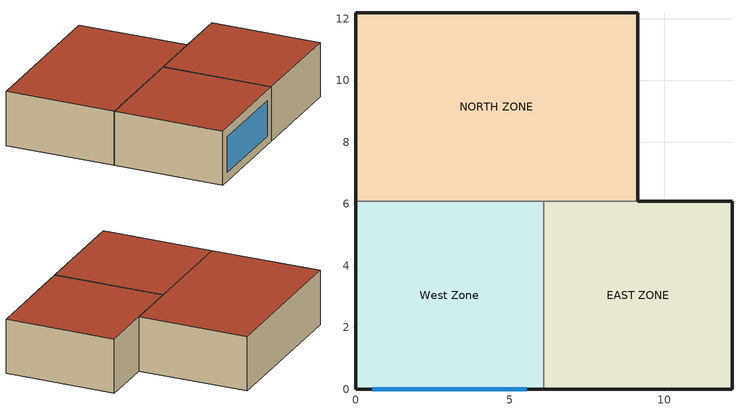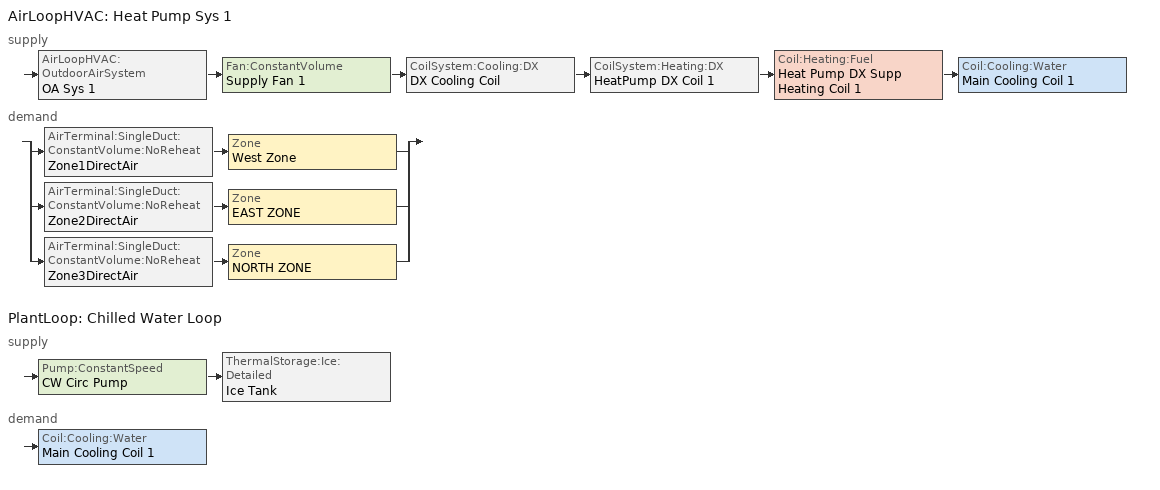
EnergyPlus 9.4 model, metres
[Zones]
West Zone
 floor adiabatic (FLOOR SLAB 8 IN): 0,0 0,6.1 6.1,6.1 6.1,0 z0
 wall outside (EXTWALL80): 0,6.1 0,0 6.1,0 z0:3.05
 wall to NORTH ZONE (PARTITION06): 6.1,6.1 0,6.1 z0:3.05
 wall to EAST ZONE (PARTITION06): 6.1,0 6.1,6.1 z0:3.05
 window (WIN-CON-LIGHT): 0.55,0 5.55,0 z0.5:2.5
 roof outside (ROOF34): 0,6.1 0,0 6.1,0 6.1,6.1 z3.05
EAST ZONE
 floor adiabatic (FLOOR SLAB 8 IN): 6.1,0 6.1,6.1 12.19,6.1 12.19,0 z0
 wall outside (EXTWALL80): 6.1,0 12.19,0 12.19,6.1 9.14,6.1 z0:3.05
 wall to NORTH ZONE (PARTITION06): 9.14,6.1 6.1,6.1 z0:3.05
 roof outside (ROOF34): 6.1,6.1 6.1,0 12.19,0 12.19,6.1 z3.05
NORTH ZONE
 floor adiabatic (FLOOR SLAB 8 IN): 0,6.1 0,12.19 9.14,12.19 9.14,6.1 z0
 wall outside (EXTWALL80): 9.14,6.1 9.14,12.19 0,12.19 0,6.1 z0:3.05
 roof outside (ROOF34): 0,12.19 0,6.1 9.14,6.1 9.14,12.19 z3.05
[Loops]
AirLoopHVAC 'Heat Pump Sys 1'
 supply: AirLoopHVAC:OutdoorAirSystem 'OA Sys 1' > Fan:ConstantVolume 'Supply Fan 1' > CoilSystem:Cooling:DX 'DX Cooling Coil' > CoilSystem:Heating:DX 'HeatPump DX Coil 1' > Coil:Heating:Fuel 'Heat Pump DX Supp Heating Coil 1' > Coil:Cooling:Water 'Main Cooling Coil 1'
 demand: split
  | AirTerminal:SingleDuct:ConstantVolume:NoReheat 'Zone1DirectAir' > Zone 'West Zone'
  | AirTerminal:SingleDuct:ConstantVolume:NoReheat 'Zone2DirectAir' > Zone 'EAST ZONE'
  | AirTerminal:SingleDuct:ConstantVolume:NoReheat 'Zone3DirectAir' > Zone 'NORTH ZONE'
PlantLoop 'Chilled Water Loop'
 supply: Pump:ConstantSpeed 'CW Circ Pump' > ThermalStorage:Ice:Detailed 'Ice Tank'
 demand: Coil:Cooling:Water 'Main Cooling Coil 1'
[Building]
NONE: North Axis {deg}=0; Terrain=Suburbs; Loads Convergence Tolerance Value {W}=0.04; Temperature Convergence Tolerance Value {deltaC}=0.4; Solar Distribution=FullInteriorAndExterior; Maximum Number of Warmup Days=25; Minimum Number of Warmup Days=6
[Site:Location]
CHICAGO_IL_USA TMY2-94846: Latitude {deg}=41.78; Longitude {deg}=-87.75; Time Zone {hr}=-6; Elevation {m}=190
[SizingPeriod:DesignDay] Day of Month=21; Humidity Condition Type=Wetbulb; Barometric Pressure {Pa}=99063; Rain Indicator=No; Snow Indicator=No; Daylight Saving Time Indicator=No; Solar Model Indicator=ASHRAEClearSky
Name | Month | Day Type | Maximum Dry-Bulb Temperature {C} | Daily Dry-Bulb Temperature Range {deltaC} | Wetbulb or DewPoint at Maximum Dry-Bulb {C} | Wind Speed {m/s} | Wind Direction {deg} | Sky Clearness
CHICAGO_IL_USA Annual Heating 99% Design Conditions DB | 1 | WinterDesignDay | -17.3 | 0 | -17.3 | 4.9 | 270 | 0
CHICAGO_IL_USA Annual Cooling 1% Design Conditions DB/MCWB | 7 | SummerDesignDay | 31.5 | 10.7 | 23 | 5.3 | 230 | 1
[Site:GroundTemperature:BuildingSurface]
20.03, 20.03, 20.13, 20.3, 20.43, 20.52, 20.62, 20.77, 20.78, 20.55, 20.44, 20.2
[Material] Thermal Absorptance=0.9
Name | Roughness | Thickness {m} | Conductivity {W/m-K} | Density {kg/m3} | Specific Heat {J/kg-K} | Solar Absorptance | Visible Absorptance
A1 - 1 IN STUCCO | Smooth | 0.0253898 | 0.691831 | 1858.142 | 836.8 | 0.92 | 0.92
C4 - 4 IN COMMON BRICK | Rough | 0.101498 | 0.726422 | 1922.216 | 836.8 | 0.76 | 0.76
E1 - 3 / 4 IN PLASTER OR GYP BOARD | Smooth | 0.01905 | 0.726422 | 1601.846 | 836.8 | 0.92 | 0.92
C6 - 8 IN CLAY TILE | Smooth | 0.203302 | 0.570761 | 1121.292 | 836.8 | 0.82 | 0.82
C10 - 8 IN HW CONCRETE | MediumRough | 0.203302 | 1.729577 | 2242.585 | 836.8 | 0.65 | 0.65
E2 - 1 / 2 IN SLAG OR STONE | Rough | 0.0127102 | 1.435549 | 881.0155 | 1673.6 | 0.55 | 0.55
E3 - 3 / 8 IN FELT AND MEMBRANE | Rough | 0.00954024 | 0.190253 | 1121.292 | 1673.6 | 0.75 | 0.75
B5 - 1 IN DENSE INSULATION | VeryRough | 0.0253898 | 0.0432394 | 91.30524 | 836.8 | 0.5 | 0.5
C12 - 2 IN HW CONCRETE | MediumRough | 0.0509016 | 1.729577 | 2242.585 | 836.8 | 0.65 | 0.65
[WindowMaterial:Glazing]
WIN-LAY-GLASS-LIGHT: Optical Data Type=SpectralAverage; Thickness {m}=0.003; Solar Transmittance at Normal Incidence=0.9; Front Side Solar Reflectance at Normal Incidence=0.031; Back Side Solar Reflectance at Normal Incidence=0.031; Visible Transmittance at Normal Incidence=0.9; Front Side Visible Reflectance at Normal Incidence=0.05; Back Side Visible Reflectance at Normal Incidence=0.05; Infrared Transmittance at Normal Incidence=0; Front Side Infrared Hemispherical Emissivity=0.84; Back Side Infrared Hemispherical Emissivity=0.84; Conductivity {W/m-K}=0.9
[Construction]
EXTWALL80: A1 - 1 IN STUCCO, C4 - 4 IN COMMON BRICK, E1 - 3 / 4 IN PLASTER OR GYP BOARD
PARTITION06: E1 - 3 / 4 IN PLASTER OR GYP BOARD, C6 - 8 IN CLAY TILE, E1 - 3 / 4 IN PLASTER OR GYP BOARD
FLOOR SLAB 8 IN: C10 - 8 IN HW CONCRETE
ROOF34: E2 - 1 / 2 IN SLAG OR STONE, E3 - 3 / 8 IN FELT AND MEMBRANE, B5 - 1 IN DENSE INSULATION, C12 - 2 IN HW CONCRETE
WIN-CON-LIGHT: WIN-LAY-GLASS-LIGHT
[AirLoopHVAC]
Heat Pump Sys 1: Design Supply Air Flow Rate {m3/s}=autosize
[CoilSystem:Heating:DX]
HeatPump DX Coil 1: Availability Schedule=FanAndCoilAvailSched; Heating Coil=ASIHP1
[CoilSystem:Cooling:DX]
DX Cooling Coil: Availability Schedule=FanAndCoilAvailSched; Cooling Coil=ASIHP1; Dehumidification Control Type=None; Run on Sensible Load=yes; Run on Latent Load=No
[CoilSystem:IntegratedHeatPump:AirSource]
ASIHP1: Heat Pump ACDXCoil 1, Heat Pump DX Heating Coil 1, GridCoolingCoil, 23, 28, 20, 16, 0, 1, 3, 1, 600, 1, 1, 1, 1, 1, 0.15, 1, 0.15, 1, 1, 1, VSChillerCoil, SEPARATE, 1, 1, Coil:Cooling:Water, Main Cooling Coil 1, 1, 1, ThermalStorage:Ice:Detailed, Ice Tank, 0.9
[PlantLoop]
Chilled Water Loop: Fluid Type=UserDefinedFluidType; User Defined Fluid Type=EthyleneGlycol40Percent; Plant Equipment Operation Scheme=CW Loop Operation; Maximum Loop Temperature {C}=98; Minimum Loop Temperature {C}=-5; Maximum Loop Flow Rate {m3/s}=autosize; Minimum Loop Flow Rate {m3/s}=0; Plant Loop Volume {m3}=autocalculate; Load Distribution Scheme=Optimal
[Sizing:Plant]
Chilled Water Loop: Loop Type=cooling; Design Loop Exit Temperature {C}=7.22; Loop Design Temperature Difference {deltaC}=6.67
[PlantEquipmentOperationSchemes]
CW Loop Operation: Control Scheme 1=Chiller and Partial Ice Storage; Control Scheme 1 Schedule=PlantOnSched
[PlantEquipmentOperation:ComponentSetpoint]
Chiller and Partial Ice Storage: Equipment 1=Ice Tank; Component 1 Flow Rate {m3/s}=0.0013506; Operation 1 Type=DUAL
[SetpointManager:Scheduled]
Ice Tank Setpoint Manager: Control Variable=Temperature; Schedule=Ice Tank Setpoint Temp Schedule; Setpoint Node or NodeList=CW Supply Outlet Node
[Pump:ConstantSpeed]
CW Circ Pump: Design Flow Rate {m3/s}=autosize; Design Pump Head {Pa}=179352; Design Power Consumption {W}=autosize; Motor Efficiency=0.9; Fraction of Motor Inefficiencies to Fluid Stream=0; Pump Control Type, CONTINUOUS=Intermittent
[ThermalStorage:Ice:Detailed]
Ice Tank: Availability Schedule Name ON=ON; Capacity {GJ} 0.5=1; Discharging Curve Variable Specifications=FractionDischargedLMTD; Discharging Curve=DischargeCurve; Charging Curve Variable Specifications=FractionChargedLMTD; Charging Curve=ChargeCurve; Timestep of the Curve Data {hr}=1; Parasitic Electric Load During Discharging 0.0001,=0; Parasitic Electric Load During Charging 0.0002,=0; Tank Loss Coefficient 0.0003,=0; Freezing Temperature of Storage Medium {C}=0
[Coil:Cooling:Water]
Main Cooling Coil 1: Availability Schedule=CoolingCoilAvailSched; Design Water Flow Rate {m3/s}=1; Design Air Flow Rate {m3/s}=1; Design Inlet Water Temperature {C}=7; Design Inlet Air Temperature {C}=26; Design Outlet Air Temperature {C}=16; Design Inlet Air Humidity Ratio {kgWater/kgDryAir}=0.0113; Design Outlet Air Humidity Ratio {kgWater/kgDryAir}=0.009; Type of Analysis=SimpleAnalysis; Heat Exchanger Configuration=CrossFlow
[Controller:WaterCoil]
Central Cooling Coil Contoller 1: Control Variable=Temperature; Action=Reverse; Actuator Variable=FLOW; Controller Convergence Tolerance {deltaC}=0.002; Maximum Actuated Flow {m3/s}=0.2; Minimum Actuated Flow {m3/s}=0
[Coil:Chiller:AirSource:VariableSpeed]
VSChillerCoil: 1, 1, 9555, -1.1, 35, 0.00063, No, No, 0.1, 100, 5, HPWHPLFFPLR, GRIDALL, 10, 1000, 0, 9555, 2.36, 1.58, 0.00063, 15, ChillerCAPFTemp, ConstantCubic, ChillerEIRFTemp, ConstantCubic
[Coil:Heating:DX:VariableSpeed]
Heat Pump DX Heating Coil 1: 3, 2, AUTOSIZE, AUTOSIZE, HPACCOOLPLFFPLR, -25, 5, 200, 10, Resistive, OnDemand, 0.166667, AUTOSIZE, GRIDALL, 1000, 1000, 3, 9807.94, 4.09237, 0.54, HPHeatingCAPFTempL, HPACFFF, HPHeatingEIRFTempL, HPACFFF, 12525.4, 4.0122, 0.71, HPHeatingCAPFTempM, HPACFFF, HPHeatingEIRFTempM, HPACFFF, 16803.3, 3.82426, 0.72, HPHeatingCAPFTempH, HPACFFF, HPHeatingEIRFTempH, HPACFFF
[Coil:Cooling:DX:VariableSpeed]
Heat Pump ACDXCoil 1; GridCoolingCoil: 3, 2, AUTOSIZE, AUTOSIZE, 0, 0, HPACCOOLPLFFPLR, AirCooled, 200, 10, GRIDALL, 10, 1000, 0, Sensible, 9826.61, 0.77, 3.95973, 0.54, 1.08, HPACCoolCapFTL, HPACCoolCapFFF, HPACCOOLEIRFTL, HPACCOOLEIRFFF, 12673.6, 0.77, 3.77, 0.71, 1.42, HPACCoolCapFTH, HPACCoolCapFFF, HPACCOOLEIRFTH, HPACCOOLEIRFFF, 12675, 0.77, 3.77, 0.72, 1.43, HPACCoolCapFTH, HPACCoolCapFFF, HPACCOOLEIRFTH, HPACCOOLEIRFFF
[Zone] Type=1; Multiplier=1; Ceiling Height {m}=autocalculate; Volume {m3}=autocalculate
West Zone; EAST ZONE; NORTH ZONE
[People] Number of People Schedule=Office Occupancy; Number of People Calculation Method=people; Fraction Radiant=0.3; Activity Level Schedule=Activity Sch; Carbon Dioxide Generation Rate {m3/s-W}=3.82E-8; Mean Radiant Temperature Calculation Type=zoneaveraged; Work Efficiency Schedule=Work Eff Sch; Clothing Insulation Calculation Method=ClothingInsulationSchedule; Clothing Insulation Schedule=Clothing Sch; Air Velocity Schedule=Air Velo Sch; Thermal Comfort Model 1 Type=FANGER
Name | Zone or ZoneList | Number of People
WestPeople | West Zone | 3
EastPeople | EAST ZONE | 3
NorthPeople | NORTH ZONE | 4
[Lights] Schedule=Office Lighting; Design Level Calculation Method=LightingLevel; Return Air Fraction=0; Fraction Radiant=0.2; Fraction Visible=0.2; Fraction Replaceable=0
Name | Zone or ZoneList | Lighting Level {W}
EAST ZONE Lights 1 | EAST ZONE | 1464.375
NORTH ZONE Lights 1 | NORTH ZONE | 878.6252
[ElectricEquipment] Schedule=Intermittent; Design Level Calculation Method=EquipmentLevel; Fraction Latent=0; Fraction Radiant=0.3; Fraction Lost=0
Name | Zone or ZoneList | Design Level {W}
West Zone ElecEq 1 | West Zone | 2928.751
EAST ZONE ElecEq 1 | EAST ZONE | 1464.375
NORTH ZONE ElecEq 1 | NORTH ZONE | 2928.751
[Sizing:Zone] Zone Cooling Design Supply Air Temperature Input Method=SupplyAirTemperature; Zone Cooling Design Supply Air Temperature {C}=14; Zone Heating Design Supply Air Temperature Input Method=SupplyAirTemperature; Zone Heating Design Supply Air Temperature {C}=48; Zone Cooling Design Supply Air Humidity Ratio {kgWater/kgDryAir}=0.009; Zone Heating Design Supply Air Humidity Ratio {kgWater/kgDryAir}=0.009; Zone Heating Sizing Factor=0; Zone Cooling Sizing Factor=0; Cooling Design Air Flow Method=DesignDay; Cooling Design Air Flow Rate {m3/s}=0; Heating Design Air Flow Method=DesignDay; Heating Design Air Flow Rate {m3/s}=0; Account for Dedicated Outdoor Air System=No; Dedicated Outdoor Air System Control Strategy=NeutralSupplyAir; Dedicated Outdoor Air Low Setpoint Temperature for Design {C}=autosize; Dedicated Outdoor Air High Setpoint Temperature for Design {C}=autosize
Name | Design Specification Outdoor Air Object
West Zone | SZ DSOA West Zone
EAST ZONE | SZ DSOA EAST ZONE
NORTH ZONE | SZ DSOA NORTH ZONE
[DesignSpecification:OutdoorAir] Outdoor Air Method=flow/person; Outdoor Air Flow per Person {m3/s-person}=0.00944; Outdoor Air Flow per Zone Floor Area {m3/s-m2}=0; Outdoor Air Flow per Zone {m3/s}=0
SZ DSOA West Zone; SZ DSOA EAST ZONE; SZ DSOA NORTH ZONE
[Sizing:System]
Heat Pump Sys 1: Type of Load to Size On=sensible; Design Outdoor Air Flow Rate {m3/s}=autosize; Central Heating Maximum System Air Flow Ratio=0.3; Preheat Design Temperature {C}=7; Preheat Design Humidity Ratio {kgWater/kgDryAir}=0.008; Precool Design Temperature {C}=11; Precool Design Humidity Ratio {kgWater/kgDryAir}=0.008; Central Cooling Design Supply Air Temperature {C}=13; Central Heating Design Supply Air Temperature {C}=50; Type of Zone Sum to Use=noncoincident; 100% Outdoor Air in Cooling=no; 100% Outdoor Air in Heating=no; Central Cooling Design Supply Air Humidity Ratio {kgWater/kgDryAir}=0.008; Central Heating Design Supply Air Humidity Ratio {kgWater/kgDryAir}=0.008; Cooling Supply Air Flow Rate Method=DesignDay; Cooling Supply Air Flow Rate {m3/s}=0; Heating Supply Air Flow Rate Method=DesignDay; Heating Supply Air Flow Rate {m3/s}=0; Zone Maximum Outdoor Air Fraction=1; Cooling Design Capacity Method=CoolingDesignCapacity; Cooling Design Capacity {W}=autosize; Heating Design Capacity Method=HeatingDesignCapacity; Heating Design Capacity {W}=autosize; Central Cooling Capacity Control Method=VAV
[SetpointManager:SingleZone:Reheat]
Sys 1 setpoint manager: Control Variable=Temperature; Minimum Supply Air Temperature {C}=10; Maximum Supply Air Temperature {C}=50; Control Zone=East Zone; Setpoint Node or NodeList=Sys 1 Setpoint nodes
[AvailabilityManager:Scheduled]
Name | Schedule
Heat Pump 1 Avail | FanAndCoilAvailSched
Outdoor Air 1 Avail | OutdoorAirAvailSched
[Controller:OutdoorAir]
OA Controller 1: Minimum Outdoor Air Flow Rate {m3/s}=autosize; Maximum Outdoor Air Flow Rate {m3/s}=autosize; Economizer Control Type=NoEconomizer; Economizer Control Action Type=ModulateFlow; Lockout Type=NoLockout; Minimum Limit Type=ProportionalMinimum; Minimum Outdoor Air Schedule=OAFractionSched
[Zone equipment]
West Zone: Zone1DirectAir
EAST ZONE: Zone2DirectAir
NORTH ZONE: Zone3DirectAir
[AirTerminal:SingleDuct:ConstantVolume:NoReheat] Availability Schedule=FanAndCoilAvailSched; Maximum Air Flow Rate {m3/s}=autosize
Zone1DirectAir; Zone2DirectAir; Zone3DirectAir
[ZoneControl:Thermostat]
Name | Zone or ZoneList | Control Type Schedule | Control 1 | Control 2
Zone 1 Thermostat | West Zone | Zone Control Type Sched | Heating Setpoint with SB | Cooling Setpoint with SB
Zone 2 Thermostat | EAST ZONE | Dual Zone Control Type Sched | East Zone DualSPSched
Zone 3 Thermostat | NORTH ZONE | Zone Control Type Sched | Heating Setpoint with SB | Cooling Setpoint with SB
[ThermostatSetpoint:DualSetpoint]
East Zone DualSPSched: Heating Setpoint Temperature Schedule=Heating Setpoints; Cooling Setpoint Temperature Schedule=Cooling Setpoints
[ThermostatSetpoint:SingleHeating]
Heating Setpoint with SB: Setpoint Temperature Schedule=Heating Setpoints
[ThermostatSetpoint:SingleCooling]
Cooling Setpoint with SB: Setpoint Temperature Schedule=Cooling Setpoints
[Coil:Heating:Fuel]
Heat Pump DX Supp Heating Coil 1: Availability Schedule=FanAndCoilAvailSched; Fuel Type=NaturalGas; Burner Efficiency=0.8; Nominal Capacity {W}=autosize
[Fan:ConstantVolume]
Supply Fan 1: Availability Schedule=FanAndCoilAvailSched; Fan Total Efficiency=0.7; Pressure Rise {Pa}=300; Maximum Flow Rate {m3/s}=autosize; Motor Efficiency=0.9; Motor In Airstream Fraction=1
[Schedule:Compact]
Ice Tank Setpoint Temp Schedule: Through: 12/31, For: Weekdays SummerDesignDay, Until: 09:00, 7.2, Until: 22:00, 7.22, Until: 24:00, 7.2, For: AllOtherDays, Until: 24:00, 7.22
PLANTONSCHED; ON; Clothing Sch: Through: 12/31, For: Alldays, Until: 24:00, 1
COOLINGCOILAVAILSCHED: Through: 3/31, For: Alldays, Until: 24:00, 0, Through: 9/30, For: Alldays, Until: 7:00, 0, Until: 22:00, 1, Until: 24:00, 0, Through: 12/31, For: Alldays, Until: 24:00, 0
GRIDALL: Through: 4/30, For: AllDays, Interpolate: Linear, Until: 6:00, 5.6, Until: 7:00, 7, Until: 8:00, 8.3, Until: 9:00, 9, Until: 10:00, 9.7, Until: 11:00, 10.6, Until: 12:00, 11.4, Until: 13:00, 11.8, Until: 14:00, 12.2, Until: 15:00, 13.2, Until: 16:00, 14.2, Until: 17:00, 12.7, Until: 18:00, 11.1, Until: 20:00, 11.1, Until: 21:00, 9.7, Until: 22:00, 8.3, Until: 23:00, 7, Until: 24:00, 5.6, Through: 10/31, For: AllDays, Interpolate: Linear, Until: 6:00, 5.6, Until: 7:00, 7, Until: 8:00, 8.3, Until: 9:00, 9, Until: 10:00, 9.7, Until: 11:00, 10.6, Until: 12:00, 11.4, Until: 13:00, 11.8, Until: 14:00, 12.2, Until: 15:00, 13.2, Until: 16:00, 14.2, Until: 17:00, 12.7, Until: 18:00, 11.1, Until: 20:00, 11.1, Until: 21:00, 9.7, Until: 22:00, 8.3, Until: 23:00, 7, Until: 24:00, 5.6, Through: 12/31, For: AllDays, Interpolate: Linear, Until: 6:00, 5.6, Until: 7:00, 7, Until: 8:00, 8.3, Until: 9:00, 9, Until: 10:00, 9.7, Until: 11:00, 10.6, Until: 12:00, 11.4, Until: 13:00, 11.8, Until: 14:00, 12.2, Until: 15:00, 13.2, Until: 16:00, 14.2, Until: 17:00, 12.7, Until: 18:00, 11.1, Until: 20:00, 11.1, Until: 21:00, 9.7, Until: 22:00, 8.3, Until: 23:00, 7, Until: 24:00, 5.6
Activity Sch: Through: 12/31, For: Alldays, Until: 24:00, 131.8
Work Eff Sch: Through: 12/31, For: Alldays, Until: 24:00, 0
Air Velo Sch: Through: 12/31, For: Alldays, Until: 24:00, 0.137
Office Occupancy: Through: 12/31, For: Weekdays, Until: 6:00, 0, Until: 7:00, 0.1, Until: 8:00, 0.5, Until: 12:00, 1, Until: 13:00, 0.5, Until: 16:00, 1, Until: 17:00, 0.5, Until: 18:00, 0.1, Until: 24:00, 0, For: Weekends Holidays CustomDay1 CustomDay2, Until: 24:00, 0, For: SummerDesignDay, Until: 24:00, 1, For: WinterDesignDay, Until: 24:00, 0.05
Intermittent: Through: 12/31, For: Weekdays, Until: 8:00, 0, Until: 18:00, 1, Until: 24:00, 0, For: Weekends Holidays CustomDay1 CustomDay2, Until: 24:00, 0, For: SummerDesignDay, Until: 24:00, 1, For: WinterDesignDay, Until: 24:00, 0.15
Office Lighting: Through: 12/31, For: Weekdays, Until: 6:00, 0.05, Until: 7:00, 0.2, Until: 17:00, 1, Until: 18:00, 0.5, Until: 24:00, 0.05, For: Weekends Holidays CustomDay1 CustomDay2, Until: 24:00, 0.05, For: SummerDesignDay, Until: 24:00, 1, For: WinterDesignDay, Until: 24:00, 0.15
FANANDCOILAVAILSCHED: Through: 3/31, For: Alldays, Until: 24:00, 1, Through: 9/30, For: Weekdays, Until: 7:00, 0, Until: 17:00, 1, Until: 24:00, 0, For: Weekends Holidays CustomDay1 CustomDay2, Until: 24:00, 0, For: SummerDesignDay WinterDesignDay, Until: 24:00, 1, Through: 12/31, For: Alldays, Until: 24:00, 1
OUTDOORAIRAVAILSCHED: Through: 12/31, For: Weekdays, Until: 7:00, 0, Until: 17:00, 1, Until: 24:00, 0, For: Weekends Holidays CustomDay1 CustomDay2, Until: 24:00, 0, For: SummerDesignDay WinterDesignDay, Until: 24:00, 1
OAFRACTIONSCHED: Through: 12/31, For: Weekdays Weekends Holidays CustomDay1 CustomDay2, Until: 7:00, 0, Until: 17:00, 1, Until: 24:00, 0, For: SummerDesignDay WinterDesignDay, Until: 24:00, 1
HEATING SETPOINTS: Through: 12/31, For: Weekdays Weekends Holidays CustomDay1 CustomDay2, Until: 7:00, 15, Until: 17:00, 20, Until: 24:00, 15, For: SummerDesignDay, Until: 24:00, 15, For: WinterDesignDay, Until: 24:00, 20
COOLING SETPOINTS: Through: 12/31, For: Weekdays Weekends Holidays CustomDay1 CustomDay2, Until: 7:00, 30, Until: 17:00, 24, Until: 24:00, 30, For: SummerDesignDay, Until: 24:00, 24, For: WinterDesignDay, Until: 24:00, 50
ZONE CONTROL TYPE SCHED: Through: 3/31, For: Alldays, Until: 24:00, 1, Through: 9/30, For: Alldays, Until: 24:00, 2, Through: 12/31, For: Alldays, Until: 24:00, 1
Dual Zone Control Type Sched: Through: 12/31, For: AllDays, Until: 24:00, 4
[Curve:QuadraticLinear] Coefficient1 Constant=0; Coefficient2 x=0.09; Coefficient3 x**2=-0.15; Coefficient4 y=0.612; Coefficient5 x*y=-0.324; Coefficient6 x**2*y=-0.216; Minimum Value of x=0; Maximum Value of x=1; Minimum Value of y=0; Maximum Value of y=9.9
DischargeCurve; ChargeCurve
[Curve:Biquadratic] Input Unit Type for X=Temperature; Input Unit Type for Y=Temperature; Output Unit Type=Dimensionless
Name | Coefficient1 Constant | Coefficient2 x | Coefficient3 x**2 | Coefficient4 y | Coefficient5 y**2 | Coefficient6 x*y | Minimum Value of x | Maximum Value of x | Minimum Value of y | Maximum Value of y | Minimum Curve Output | Maximum Curve Output
ChillerCAPFTemp | 1.35829 | 0.0432958 | 0.000343241 | -0.00665228 | -7.20088e-05 | -0.000268344 | -17.78 | 4.44 | 12.78 | 46.11 | 0.4533 | 1.4407
ChillerEIRFTemp | 0.543556 | 0.00199162 | 0.000598074 | -0.00904433 | 0.000602532 | -0.000935169 | -17.78 | 4.44 | 12.78 | 46.11 | 0.4634 | 2.2985
HPHeatingCAPFTempH | 0.881417 | -0.00300757 | 1.09088e-05 | 0.0233052 | 0.00017021 | -0.000163794 | 17.78 | 23.33 | -26.11 | 17.22 | 0.418 | 1.232
HPHeatingEIRFTempH | 0.727538 | 0.0131633 | 0.000249012 | -0.0129037 | 0.000275561 | -0.000159239 | 17.78 | 23.33 | -26.11 | 17.22 | 0.8506 | 1.7814
HPHeatingCAPFTempM | 0.881786 | -0.00221425 | -4.69264e-05 | 0.0211573 | 9.81459e-05 | 1.56149e-05 | 17.78 | 23.33 | -26.11 | 17.22 | 0.306 | 1.2485
HPHeatingEIRFTempM | 0.718923 | 0.0178814 | 0.000179569 | -0.0207834 | 0.000232838 | -0.000110414 | 17.78 | 23.33 | -26.11 | 17.22 | 0.7874 | 2.0246
HPHeatingCAPFTempL | 0.888315 | -0.00284332 | -3.02601e-05 | 0.0210514 | 8.88557e-05 | 2.04528e-05 | 17.78 | 23.33 | -26.11 | 17.22 | 0.3002 | 1.2321
HPHeatingEIRFTempL | 0.754896 | 0.0151788 | 0.000254965 | -0.0215376 | 0.000323575 | -0.000181672 | 17.78 | 23.33 | -26.11 | 17.22 | 0.7939 | 2.1486
HPACCoolCapFTH | 0.634432 | 0.028783 | 0.000343747 | -0.00198467 | -4.68194e-05 | -0.000285906 | 12.03 | 21.66 | 12.78 | 46.11 | 0.6764 | 1.3087
HPACCOOLEIRFTH | 0.728435 | -0.0302107 | 0.000790412 | 0.0168913 | 0.000526169 | -0.000996937 | 12.03 | 21.66 | 12.78 | 46.11 | 0.4454 | 1.8712
HPACCoolCapFTL | 0.634236 | 0.0282779 | 0.000381409 | -0.00241607 | -3.59165e-05 | -0.000289447 | 12.03 | 21.66 | 12.78 | 46.11 | 0.6764 | 1.3109
HPACCOOLEIRFTL | 0.741272 | -0.0311704 | 0.000717494 | 0.0187132 | 0.000488773 | -0.000974622 | 12.03 | 21.66 | 12.78 | 46.11 | 0.4061 | 1.884
[Curve:Quadratic]
Name | Coefficient1 Constant | Coefficient2 x | Coefficient3 x**2 | Minimum Value of x | Maximum Value of x
HPWHPLFFPLR | 0.75 | 0.25 | 0 | 0 | 1
HPACCoolCapFFF | 0.8 | 0.2 | 0 | 0.5 | 1.5
HPACCOOLEIRFFF | 1.156 | -0.1816 | 0.0256 | 0.5 | 1.5
HPACCOOLPLFFPLR | 0.85 | 0.15 | 0 | 0 | 1
[Curve:Cubic] Coefficient1 Constant=1; Coefficient2 x=0; Coefficient3 x**2=0; Coefficient4 x**3=0
Name | Minimum Value of x | Maximum Value of x
ConstantCubic | -100 | 100
HPACFFF | 0.5 | 1.5
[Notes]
DXCoilSystemAuto.idf
Basic file description:  DX coil systems for both cooling and heating.
1 story building divided into 3 interior conditioned zones. Roof with no plenum.
No ground contact with floor.
Highlights:              Example of built up heat pump air conditioner with autosizing.
This file is similar to HeatPumpAuto.idf but uses lower level description of
air handler components with setpoint managers instead of load-based unitary controls
Simulation Location/Run: CHICAGO_IL_USA TMY2-94846, 2 design days, 2 run periods,
Run Control executes two run periods (see RUN PERIOD object)
Location:                Chicago, IL
Design Days:             CHICAGO_IL_USA Annual Heating 99% Design Conditions DB, MaxDB= -17.3°C
CHICAGO_IL_USA Annual Cooling 1% Design Conditions, MaxDB=  31.5°C MCWB=  23.0°C
Run Period (Weather File): Winter 1/14, Summer 7/7, CHICAGO_IL_USA TMY2-94846
Run Control:             Zone and System sizing with weather file run control (no design days run)
Building: Single floor rectangular L-shaped building 40 ft south wall, 40 ft west wall, zone height 10 feet.
There is a single window in West Zone's south wall. The walls are 1 in stucco over 4 in common brick
and gypboard. The roof is a built up roof with 1/2 in stone over 3/8 in felt over 1 in dense insulation
supported by 2 in heavy weight concrete. The window is single pane 3mm clear.
The window to wall ratio is approximately 0.07.
The building is oriented due north.
Floor Area:        130.1 m2 (1403 ft2)
Number of Stories: 1
Zone Description Details:
|       West         |         East           |    window = *
Internal gains description:     ZONE West      - lighting is 0 watts, equip is 2928.751 watts, 3 occupants
Internal gains description:     ZONE North     - lighting is 878.6252 watts, equip is 2928.751 watts, 4 occupants
Internal gains description:     ZONE East      - lighting is 1464.375 watts, equip is 1464.375 watts, 3 occupants
Interzone Surfaces:             3 interzone surfaces (see diagram)
Internal Mass:                  None
Detached Shading:               None
Daylight:                       None
Natural Ventilation:            None
Compact Schedules:              Yes
Solair Distribution:            FullInteriorAndExterior
HVAC:                           UNITARYSYSTEM:HEATPUMP:AIRTOAIR
Heat pump using a single air loop serving 3 zones.  Heat pump configured with a
blow through fan, heat pump defrost is timed using a resistive heating element.
Heating set point during winter months is 20 C during occupied hours,
15 C set-back otherwise.  Cooling set point at 24 C during occupied hours only.
Cooling coil off all winter. Heat Pump has a gas supplemental heater.
Zonal Equipment:                DIRECT AIR
Central Air Handling Equipment: Yes, AirLoopHVAC:HeatPumpOnly, AirLoopHVAC:UnitaryCoolOnly
System Equipment Autosize:      Yes
Purchased Cooling:              No
Purchased Heating:              No
Purchased Chilled Water:        No
Purchased Hot Water:            No
Coils:                          Coil:Cooling:DX:SingleSpeed, Coil:Heating:DX:SingleSpeed, Coil:Heating:Fuel
Pumps:                          None
Boilers:                        None
Chillers:                       None
Towers:                         None
Standard Reports:               All Summary Predefined Reports
Timestep or Hourly Variables:   TimeStep
Time bins Report:               None
HTML Report:                    Predefined All Summary
Environmental Emissions:        None
Utility Tariffs:                None
